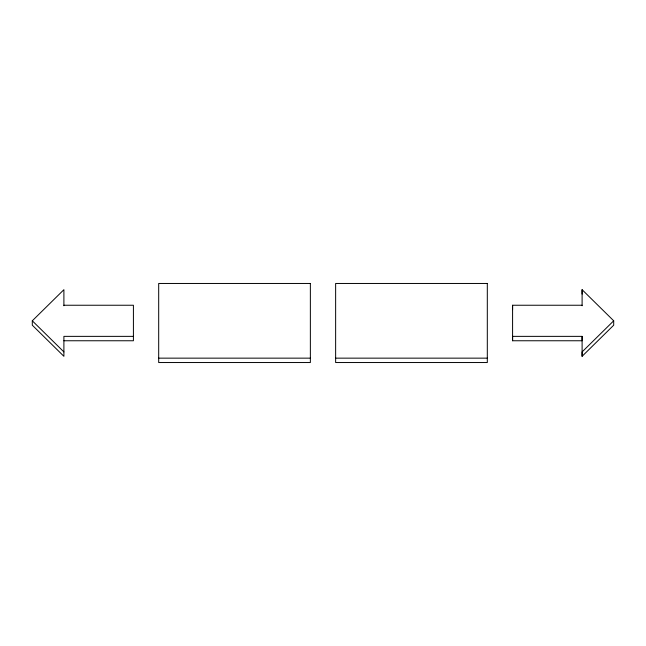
<?xml version="1.0" encoding="UTF-8"?>
<svg xmlns="http://www.w3.org/2000/svg" width="646" height="646" viewBox="0 0 646 646"><rect width="100%" height="100%" fill="white"/><g stroke="black" fill="none" stroke-linecap="round" stroke-linejoin="round"><path stroke-width="0.97" d="M512.585 340.757L512.585 336.364L582.103 336.364L582.103 340.757L512.585 340.757L512.585 305.243L582.103 305.243M582.103 305.744L582.103 289.691L613.7 320.804L613.7 325.196L582.103 356.309L582.103 336.364M133.415 336.364L63.897 336.364L63.897 356.309L32.3 325.196L32.3 320.804L63.897 289.691L63.897 305.744M613.7 320.804L582.103 351.925L582.103 356.309M63.897 305.243L133.415 305.243L133.415 340.757L63.897 340.757M158.69 358.15L310.363 358.15M335.637 358.15L487.31 358.15M32.3 320.804L63.897 351.925M582.103 289.691L582.103 294.075M512.585 305.243L512.585 309.636M310.363 283.465L158.69 283.465L158.69 362.535L310.363 362.535L310.363 283.465M487.31 283.465L335.637 283.465L335.637 362.535L487.31 362.535L487.31 283.465"/></g></svg>
